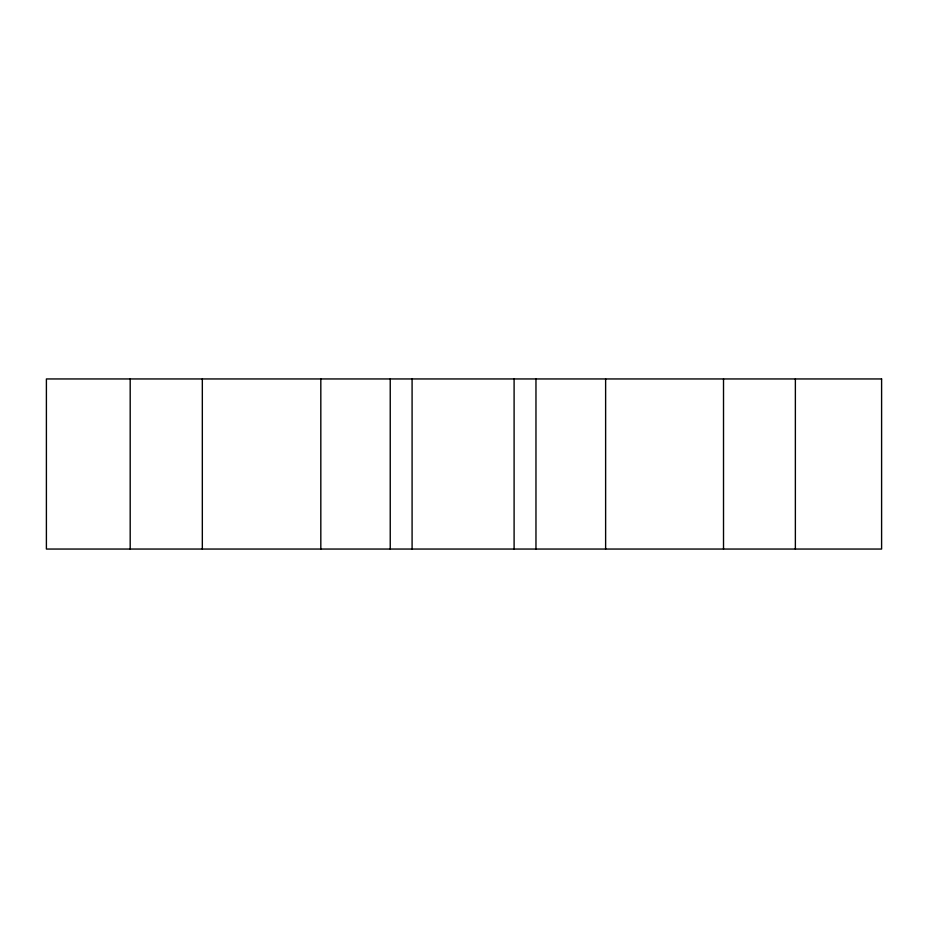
<?xml version="1.0" encoding="UTF-8"?>
<svg xmlns="http://www.w3.org/2000/svg" width="928" height="928" viewBox="0 0 928 928"><rect width="100%" height="100%" fill="white"/><g stroke="black" fill="none" stroke-linecap="round" stroke-linejoin="round"><path stroke-width="1.39" d="M795.366 378.949L795.366 549.051M723.515 378.949L723.515 549.051M605.624 378.949L605.624 549.051M535.966 378.949L535.966 549.051M514.1 378.949L514.1 549.051M412.09 378.949L412.09 549.051M390.236 378.949L390.236 549.051M320.821 378.949L320.821 549.051M202.327 378.949L202.327 549.051M130.187 378.949L130.187 549.051M881.6 378.949L46.4 378.949L46.4 549.051L881.6 549.051L881.6 378.949"/></g></svg>
